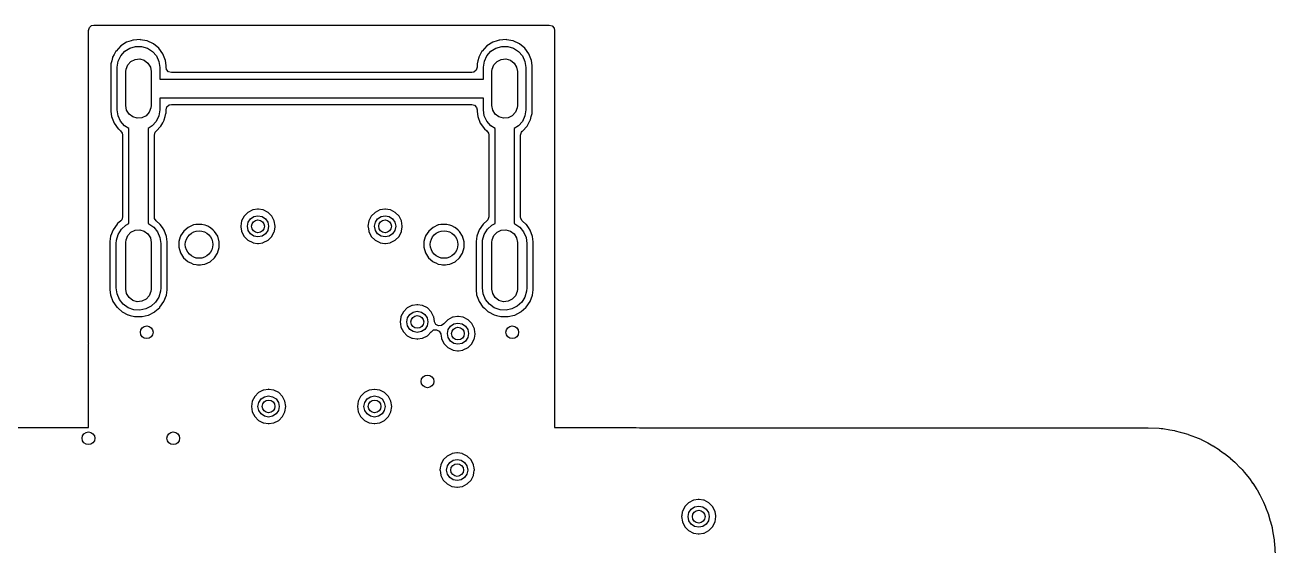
# Model space of a CAD drawing. Extents: x 4.53 to 6.3, y -4.68 to -2.19.
# Drawn here: x 5.138 to 6.299, y -2.669 to -2.185 of the extents above; entities that cross this region are included whole.
import ezdxf

# ---------------------------------------------------------------- set-up
doc = ezdxf.new("R2010")
doc.units = 0
doc.header["$MEASUREMENT"] = 0
doc.layers.add('BLACK', color=7, linetype='CONTINUOUS')

msp = doc.modelspace()

# ---------------------------------------------------------------- linework, layer by layer
at = {"layer": 'BLACK', "linetype": 'CONTINUOUS'}
for p, q in [((5.19689, -2.19004), (5.19768, -2.18736)), ((5.19689, -2.47993), (5.19689, -2.19004)), ((5.19768, -2.18736), (5.19979, -2.18553)), ((5.19979, -2.18553), (5.20185, -2.18508)), ((5.20185, -2.18508), (5.62492, -2.18508)), ((5.62492, -2.18508), (5.6276, -2.18587)), ((5.6276, -2.18587), (5.62943, -2.18798)), ((5.62943, -2.18798), (5.62988, -2.19004)), ((5.62988, -2.19004), (5.62988, -2.47978)), ((5.22685, -2.20452), (5.22242, -2.20924)), ((5.23232, -2.20105), (5.22685, -2.20452)), ((5.23055, -2.20942), (5.23527, -2.20644)), ((5.23652, -2.19969), (5.23232, -2.20105)), ((5.23527, -2.20644), (5.24064, -2.20491)), ((5.23817, -2.19915), (5.23652, -2.19969)), ((5.23847, -2.19905), (5.23817, -2.19915)), ((5.23817, -2.19915), (5.23817, -2.19915)), ((5.23878, -2.19903), (5.23847, -2.19905)), ((5.2417, -2.19885), (5.23878, -2.19903)), ((5.23878, -2.19903), (5.23878, -2.19903)), ((5.24064, -2.20491), (5.24622, -2.20494)), ((5.24493, -2.19865), (5.2417, -2.19885)), ((5.24523, -2.19871), (5.24493, -2.19865)), ((5.25098, -2.1998), (5.24523, -2.19871)), ((5.24523, -2.19871), (5.24523, -2.19871)), ((5.24622, -2.20494), (5.25156, -2.20654)), ((5.25128, -2.19986), (5.25098, -2.1998)), ((5.25098, -2.1998), (5.25098, -2.1998)), ((5.25714, -2.20261), (5.25128, -2.19986)), ((5.26212, -2.20674), (5.25714, -2.20261)), ((5.56701, -2.20452), (5.56258, -2.20924)), ((5.57247, -2.20105), (5.56701, -2.20452)), ((5.57071, -2.20942), (5.57543, -2.20644)), ((5.57668, -2.19969), (5.57247, -2.20105)), ((5.57543, -2.20644), (5.58079, -2.20491)), ((5.57833, -2.19915), (5.57668, -2.19969)), ((5.57863, -2.19905), (5.57833, -2.19915)), ((5.57833, -2.19915), (5.57833, -2.19915)), ((5.57894, -2.19903), (5.57863, -2.19905)), ((5.58186, -2.19885), (5.57894, -2.19903)), ((5.57894, -2.19903), (5.57894, -2.19903)), ((5.58079, -2.20491), (5.58637, -2.20494)), ((5.58509, -2.19865), (5.58186, -2.19885)), ((5.58539, -2.19871), (5.58509, -2.19865)), ((5.59113, -2.1998), (5.58539, -2.19871)), ((5.58539, -2.19871), (5.58539, -2.19871)), ((5.58637, -2.20494), (5.59172, -2.20654)), ((5.59114, -2.1998), (5.59113, -2.1998)), ((5.59144, -2.19986), (5.59114, -2.1998)), ((5.5973, -2.20261), (5.59144, -2.19986)), ((5.60228, -2.20674), (5.5973, -2.20261)), ((5.21923, -2.21521), (5.21843, -2.2183)), ((5.21931, -2.21491), (5.21923, -2.21521)), ((5.21923, -2.21521), (5.21923, -2.21521)), ((5.22065, -2.21246), (5.21931, -2.21491)), ((5.22227, -2.20951), (5.22065, -2.21246)), ((5.22242, -2.20924), (5.22227, -2.20951)), ((5.22227, -2.20951), (5.22227, -2.20951)), ((5.22448, -2.21865), (5.22685, -2.2136)), ((5.22685, -2.2136), (5.23055, -2.20942)), ((5.23627, -2.21886), (5.24015, -2.21697)), ((5.24015, -2.21697), (5.24446, -2.21659)), ((5.24446, -2.21659), (5.24861, -2.21779)), ((5.24861, -2.21779), (5.25206, -2.22041)), ((5.25156, -2.20654), (5.25625, -2.20958)), ((5.25625, -2.20958), (5.25989, -2.2138)), ((5.25989, -2.2138), (5.2622, -2.21888)), ((5.26593, -2.21197), (5.26212, -2.20674)), ((5.26831, -2.21799), (5.26593, -2.21197)), ((5.26892, -2.2228), (5.26831, -2.21799)), ((5.55939, -2.21521), (5.55859, -2.2183)), ((5.55946, -2.21491), (5.55939, -2.21521)), ((5.55939, -2.21521), (5.55939, -2.21521)), ((5.56081, -2.21246), (5.55946, -2.21491)), ((5.56243, -2.20951), (5.56081, -2.21246)), ((5.56258, -2.20924), (5.56243, -2.20951)), ((5.56243, -2.20951), (5.56243, -2.20951)), ((5.56464, -2.21865), (5.56701, -2.2136)), ((5.56701, -2.2136), (5.57071, -2.20942)), ((5.57642, -2.21886), (5.58031, -2.21697)), ((5.58031, -2.21697), (5.58462, -2.21659)), ((5.58462, -2.21659), (5.58877, -2.21779)), ((5.58877, -2.21779), (5.59221, -2.22041)), ((5.59172, -2.20654), (5.59641, -2.20958)), ((5.59641, -2.20958), (5.60005, -2.2138)), ((5.60005, -2.2138), (5.60236, -2.21888)), ((5.60609, -2.21197), (5.60228, -2.20674)), ((5.60847, -2.21799), (5.60609, -2.21197)), ((5.60907, -2.2228), (5.60847, -2.21799)), ((5.21843, -2.2183), (5.2177, -2.22117)), ((5.2177, -2.22117), (5.2177, -2.26539)), ((5.22362, -2.22417), (5.22448, -2.21865)), ((5.22362, -2.22441), (5.22362, -2.22417)), ((5.22362, -2.26378), (5.22362, -2.22441)), ((5.2315, -2.22835), (5.23172, -2.22605)), ((5.2315, -2.25984), (5.2315, -2.22835)), ((5.23172, -2.22605), (5.23332, -2.22204)), ((5.23332, -2.22204), (5.23627, -2.21886)), ((5.25206, -2.22041), (5.25433, -2.22409)), ((5.25433, -2.22409), (5.25512, -2.22835)), ((5.25512, -2.22835), (5.25512, -2.25984)), ((5.2622, -2.21888), (5.26299, -2.22441)), ((5.26299, -2.22441), (5.26299, -2.23524)), ((5.26892, -2.22435), (5.26892, -2.2228)), ((5.26937, -2.22641), (5.26892, -2.22435)), ((5.2712, -2.22852), (5.26937, -2.22641)), ((5.27388, -2.22931), (5.2712, -2.22852)), ((5.55289, -2.22931), (5.27388, -2.22931)), ((5.55495, -2.22886), (5.55289, -2.22931)), ((5.55707, -2.22703), (5.55495, -2.22886)), ((5.55785, -2.22435), (5.55707, -2.22703)), ((5.55859, -2.2183), (5.55785, -2.22117)), ((5.55785, -2.22117), (5.55785, -2.22435)), ((5.56378, -2.22417), (5.56464, -2.21865)), ((5.56378, -2.22441), (5.56378, -2.22417)), ((5.56378, -2.23524), (5.56378, -2.22441)), ((5.57165, -2.22835), (5.57188, -2.22605)), ((5.57165, -2.25984), (5.57165, -2.22835)), ((5.57188, -2.22605), (5.57348, -2.22204)), ((5.57348, -2.22204), (5.57642, -2.21886)), ((5.59221, -2.22041), (5.59448, -2.22409)), ((5.59448, -2.22409), (5.59528, -2.22835)), ((5.59528, -2.22835), (5.59528, -2.25984)), ((5.60236, -2.21888), (5.60315, -2.22441)), ((5.60315, -2.22441), (5.60315, -2.26378)), ((5.60907, -2.26701), (5.60907, -2.2228)), ((5.26299, -2.23524), (5.56378, -2.23524)), ((5.22441, -2.2693), (5.22362, -2.26378)), ((5.23229, -2.26409), (5.2315, -2.25984)), ((5.23456, -2.26778), (5.23229, -2.26409)), ((5.25489, -2.26214), (5.25329, -2.26615)), ((5.25512, -2.25984), (5.25489, -2.26214)), ((5.26299, -2.26402), (5.26213, -2.26953)), ((5.56378, -2.25295), (5.26299, -2.25295)), ((5.26299, -2.25295), (5.26299, -2.26378)), ((5.26299, -2.26378), (5.26299, -2.26402)), ((5.26892, -2.26384), (5.2697, -2.26116)), ((5.26892, -2.26701), (5.26892, -2.26384)), ((5.2697, -2.26116), (5.27182, -2.25933)), ((5.27182, -2.25933), (5.27388, -2.25888)), ((5.27388, -2.25888), (5.55289, -2.25888)), ((5.55289, -2.25888), (5.55558, -2.25967)), ((5.55558, -2.25967), (5.55741, -2.26178)), ((5.55741, -2.26178), (5.55785, -2.26384)), ((5.55785, -2.26384), (5.55785, -2.26539)), ((5.56378, -2.26378), (5.56378, -2.25295)), ((5.56457, -2.2693), (5.56378, -2.26378)), ((5.57245, -2.26409), (5.57165, -2.25984)), ((5.57471, -2.26778), (5.57245, -2.26409)), ((5.59505, -2.26214), (5.59345, -2.26615)), ((5.59528, -2.25984), (5.59505, -2.26214)), ((5.60315, -2.26402), (5.60229, -2.26953)), ((5.60315, -2.26378), (5.60315, -2.26402)), ((5.2177, -2.26539), (5.2183, -2.2702)), ((5.2183, -2.2702), (5.22069, -2.27622)), ((5.22672, -2.27439), (5.22441, -2.2693)), ((5.23037, -2.27861), (5.22672, -2.27439)), ((5.238, -2.27039), (5.23456, -2.26778)), ((5.24215, -2.2716), (5.238, -2.27039)), ((5.24646, -2.27122), (5.24215, -2.2716)), ((5.25035, -2.26932), (5.24646, -2.27122)), ((5.25329, -2.26615), (5.25035, -2.26932)), ((5.25976, -2.27459), (5.25607, -2.27877)), ((5.26213, -2.26953), (5.25976, -2.27459)), ((5.26419, -2.27895), (5.26586, -2.27593)), ((5.26586, -2.27593), (5.26716, -2.27356)), ((5.26716, -2.27356), (5.26731, -2.27328)), ((5.26731, -2.27328), (5.2681, -2.2702)), ((5.2681, -2.2702), (5.26884, -2.26732)), ((5.26884, -2.26732), (5.26892, -2.26701)), ((5.26884, -2.26732), (5.26884, -2.26732)), ((5.55785, -2.26539), (5.55846, -2.2702)), ((5.55846, -2.2702), (5.56084, -2.27622)), ((5.56688, -2.27439), (5.56457, -2.2693)), ((5.57052, -2.27861), (5.56688, -2.27439)), ((5.57816, -2.27039), (5.57471, -2.26778)), ((5.58231, -2.2716), (5.57816, -2.27039)), ((5.58662, -2.27122), (5.58231, -2.2716)), ((5.59051, -2.26932), (5.58662, -2.27122)), ((5.59345, -2.26615), (5.59051, -2.26932)), ((5.59992, -2.27459), (5.59622, -2.27877)), ((5.60229, -2.26953), (5.59992, -2.27459)), ((5.60435, -2.27895), (5.60601, -2.27593)), ((5.60601, -2.27593), (5.60732, -2.27356)), ((5.60732, -2.27356), (5.60747, -2.27328)), ((5.60747, -2.27328), (5.60826, -2.2702)), ((5.60826, -2.2702), (5.609, -2.26732)), ((5.609, -2.26732), (5.60907, -2.26701)), ((5.609, -2.26732), (5.609, -2.26732)), ((5.22069, -2.27622), (5.22449, -2.28145)), ((5.22449, -2.28145), (5.22473, -2.28165)), ((5.22473, -2.28165), (5.22473, -2.28165)), ((5.22473, -2.28165), (5.22673, -2.2833)), ((5.22673, -2.2833), (5.22829, -2.28562)), ((5.22829, -2.28562), (5.22852, -2.28712)), ((5.22852, -2.28712), (5.22852, -2.36334)), ((5.23445, -2.28126), (5.23037, -2.27861)), ((5.23445, -2.36952), (5.23445, -2.28126)), ((5.25607, -2.27877), (5.25217, -2.28123)), ((5.25217, -2.28123), (5.25217, -2.36942)), ((5.25809, -2.28734), (5.25888, -2.28465)), ((5.25809, -2.36332), (5.25809, -2.28734)), ((5.25888, -2.28465), (5.25974, -2.28369)), ((5.25974, -2.28369), (5.25976, -2.28367)), ((5.25976, -2.28367), (5.26419, -2.27895)), ((5.56084, -2.27622), (5.56465, -2.28145)), ((5.56465, -2.28145), (5.56489, -2.28165)), ((5.56489, -2.28165), (5.56489, -2.28165)), ((5.56489, -2.28165), (5.56688, -2.2833)), ((5.56688, -2.2833), (5.56845, -2.28562)), ((5.56845, -2.28562), (5.56868, -2.28712)), ((5.56868, -2.28712), (5.56868, -2.36334)), ((5.57461, -2.28126), (5.57052, -2.27861)), ((5.57461, -2.36952), (5.57461, -2.28126)), ((5.59622, -2.27877), (5.59232, -2.28123)), ((5.59232, -2.28123), (5.59232, -2.36942)), ((5.59825, -2.28734), (5.59904, -2.28465)), ((5.59825, -2.36332), (5.59825, -2.28734)), ((5.59904, -2.28465), (5.59989, -2.28369)), ((5.59989, -2.28369), (5.59992, -2.28367)), ((5.59992, -2.28367), (5.60435, -2.27895)), ((5.3494, -2.35686), (5.34495, -2.35913)), ((5.34978, -2.3568), (5.3494, -2.35686)), ((5.35395, -2.35614), (5.34978, -2.3568)), ((5.34978, -2.3568), (5.34978, -2.3568)), ((5.35433, -2.35608), (5.35395, -2.35614)), ((5.35472, -2.35614), (5.35433, -2.35608)), ((5.35888, -2.3568), (5.35472, -2.35614)), ((5.35926, -2.35686), (5.35888, -2.3568)), ((5.35888, -2.3568), (5.35888, -2.3568)), ((5.36371, -2.35913), (5.35926, -2.35686)), ((5.46751, -2.35686), (5.46306, -2.35913)), ((5.46789, -2.3568), (5.46751, -2.35686)), ((5.47206, -2.35614), (5.46789, -2.3568)), ((5.46789, -2.3568), (5.46789, -2.3568)), ((5.47244, -2.35608), (5.47206, -2.35614)), ((5.47283, -2.35614), (5.47244, -2.35608)), ((5.47699, -2.3568), (5.47283, -2.35614)), ((5.47737, -2.35686), (5.47699, -2.3568)), ((5.47699, -2.3568), (5.47699, -2.3568)), ((5.48182, -2.35913), (5.47737, -2.35686)), ((5.22682, -2.36708), (5.22362, -2.36987)), ((5.22774, -2.36602), (5.22682, -2.36708)), ((5.22852, -2.36334), (5.22774, -2.36602)), ((5.25827, -2.36465), (5.25809, -2.36332)), ((5.25975, -2.36702), (5.25827, -2.36465)), ((5.2634, -2.37028), (5.25975, -2.36702)), ((5.33915, -2.36711), (5.33837, -2.37205)), ((5.34142, -2.36266), (5.33915, -2.36711)), ((5.34495, -2.35913), (5.34142, -2.36266)), ((5.34449, -2.37205), (5.34524, -2.36828)), ((5.34524, -2.36828), (5.34737, -2.36509)), ((5.34737, -2.36509), (5.35056, -2.36295)), ((5.35056, -2.36295), (5.35433, -2.3622)), ((5.35433, -2.3622), (5.3581, -2.36295)), ((5.3581, -2.36295), (5.36129, -2.36509)), ((5.36129, -2.36509), (5.36342, -2.36828)), ((5.36342, -2.36828), (5.36417, -2.37205)), ((5.36725, -2.36266), (5.36371, -2.35913)), ((5.36951, -2.36711), (5.36725, -2.36266)), ((5.37029, -2.37205), (5.36951, -2.36711)), ((5.45726, -2.36711), (5.45648, -2.37205)), ((5.45953, -2.36266), (5.45726, -2.36711)), ((5.46306, -2.35913), (5.45953, -2.36266)), ((5.4626, -2.37205), (5.46335, -2.36828)), ((5.46335, -2.36828), (5.46548, -2.36509)), ((5.46548, -2.36509), (5.46867, -2.36295)), ((5.46867, -2.36295), (5.47244, -2.3622)), ((5.47244, -2.3622), (5.47621, -2.36295)), ((5.47621, -2.36295), (5.4794, -2.36509)), ((5.4794, -2.36509), (5.48153, -2.36828)), ((5.48153, -2.36828), (5.48228, -2.37205)), ((5.48536, -2.36266), (5.48182, -2.35913)), ((5.48762, -2.36711), (5.48536, -2.36266)), ((5.48841, -2.37205), (5.48762, -2.36711)), ((5.56698, -2.36708), (5.56378, -2.36987)), ((5.56789, -2.36602), (5.56698, -2.36708)), ((5.56868, -2.36334), (5.56789, -2.36602)), ((5.59843, -2.36465), (5.59825, -2.36332)), ((5.59991, -2.36702), (5.59843, -2.36465)), ((5.60356, -2.37028), (5.59991, -2.36702)), ((5.2197, -2.37533), (5.21736, -2.38133)), ((5.2234, -2.37007), (5.2197, -2.37533)), ((5.22286, -2.38497), (5.22442, -2.37959)), ((5.22362, -2.36987), (5.2234, -2.37007)), ((5.22362, -2.36987), (5.22362, -2.36987)), ((5.22442, -2.37959), (5.22738, -2.37482)), ((5.22738, -2.37482), (5.23151, -2.37102)), ((5.23151, -2.37102), (5.23445, -2.36952)), ((5.23332, -2.3807), (5.23627, -2.37753)), ((5.23627, -2.37753), (5.24015, -2.37563)), ((5.24015, -2.37563), (5.24446, -2.37525)), ((5.24446, -2.37525), (5.24861, -2.37646)), ((5.24861, -2.37646), (5.25206, -2.37907)), ((5.25206, -2.37907), (5.25433, -2.38276)), ((5.25217, -2.36942), (5.25288, -2.36967)), ((5.25288, -2.36967), (5.25746, -2.37292)), ((5.25746, -2.37292), (5.26099, -2.37728)), ((5.26099, -2.37728), (5.26321, -2.38243)), ((5.26357, -2.37052), (5.2634, -2.37028)), ((5.26546, -2.37327), (5.26357, -2.37052)), ((5.26357, -2.37052), (5.26357, -2.37052)), ((5.26705, -2.37558), (5.26546, -2.37327)), ((5.26932, -2.3816), (5.26705, -2.37558)), ((5.28535, -2.37654), (5.28244, -2.38104)), ((5.28942, -2.37304), (5.28535, -2.37654)), ((5.2943, -2.37082), (5.28942, -2.37304)), ((5.29465, -2.37077), (5.2943, -2.37082)), ((5.29671, -2.37048), (5.29465, -2.37077)), ((5.29465, -2.37077), (5.29465, -2.37077)), ((5.29826, -2.37026), (5.29671, -2.37048)), ((5.30106, -2.37026), (5.29826, -2.37026)), ((5.30229, -2.37045), (5.30106, -2.37026)), ((5.30479, -2.37084), (5.30229, -2.37045)), ((5.30514, -2.37089), (5.30479, -2.37084)), ((5.30479, -2.37084), (5.30479, -2.37084)), ((5.30678, -2.37166), (5.30514, -2.37089)), ((5.3076, -2.37205), (5.30678, -2.37166)), ((5.30967, -2.37302), (5.3076, -2.37205)), ((5.30999, -2.37317), (5.30967, -2.37302)), ((5.30967, -2.37302), (5.30967, -2.37302)), ((5.31025, -2.3734), (5.30999, -2.37317)), ((5.31272, -2.37558), (5.31025, -2.3734)), ((5.31401, -2.37672), (5.31272, -2.37558)), ((5.31687, -2.38125), (5.31401, -2.37672)), ((5.33837, -2.37205), (5.33843, -2.37243)), ((5.33843, -2.37243), (5.33907, -2.37648)), ((5.33907, -2.37648), (5.33915, -2.37698)), ((5.33915, -2.37698), (5.34142, -2.38143)), ((5.34524, -2.37581), (5.34449, -2.37205)), ((5.34737, -2.37901), (5.34524, -2.37581)), ((5.35056, -2.38114), (5.34737, -2.37901)), ((5.36129, -2.37901), (5.3581, -2.38114)), ((5.36342, -2.37581), (5.36129, -2.37901)), ((5.36417, -2.37205), (5.36342, -2.37581)), ((5.36725, -2.38143), (5.36951, -2.37698)), ((5.36951, -2.37698), (5.36959, -2.37648)), ((5.36959, -2.37648), (5.37023, -2.37243)), ((5.37023, -2.37243), (5.37029, -2.37205)), ((5.45648, -2.37205), (5.45654, -2.37243)), ((5.45654, -2.37243), (5.45718, -2.37648)), ((5.45718, -2.37648), (5.45726, -2.37698)), ((5.45726, -2.37698), (5.45953, -2.38143)), ((5.46335, -2.37581), (5.4626, -2.37205)), ((5.46548, -2.37901), (5.46335, -2.37581)), ((5.46867, -2.38114), (5.46548, -2.37901)), ((5.4794, -2.37901), (5.47621, -2.38114)), ((5.48153, -2.37581), (5.4794, -2.37901)), ((5.48228, -2.37205), (5.48153, -2.37581)), ((5.48536, -2.38143), (5.48762, -2.37698)), ((5.48762, -2.37698), (5.4877, -2.37648)), ((5.4877, -2.37648), (5.48834, -2.37243)), ((5.48834, -2.37243), (5.48841, -2.37205)), ((5.51291, -2.37654), (5.51, -2.38104)), ((5.51698, -2.37304), (5.51291, -2.37654)), ((5.52186, -2.37082), (5.51698, -2.37304)), ((5.52221, -2.37077), (5.52186, -2.37082)), ((5.52427, -2.37048), (5.52221, -2.37077)), ((5.52221, -2.37077), (5.52221, -2.37077)), ((5.52582, -2.37026), (5.52427, -2.37048)), ((5.52862, -2.37026), (5.52582, -2.37026)), ((5.52985, -2.37045), (5.52862, -2.37026)), ((5.53235, -2.37084), (5.52985, -2.37045)), ((5.53269, -2.37089), (5.53235, -2.37084)), ((5.53235, -2.37084), (5.53235, -2.37084)), ((5.53434, -2.37166), (5.53269, -2.37089)), ((5.53723, -2.37302), (5.53434, -2.37166)), ((5.53755, -2.37317), (5.53723, -2.37302)), ((5.53723, -2.37302), (5.53723, -2.37302)), ((5.53781, -2.3734), (5.53755, -2.37317)), ((5.54028, -2.37558), (5.53781, -2.3734)), ((5.54157, -2.37672), (5.54028, -2.37558)), ((5.54443, -2.38125), (5.54157, -2.37672)), ((5.55985, -2.37533), (5.55752, -2.38133)), ((5.56356, -2.37007), (5.55985, -2.37533)), ((5.56302, -2.38497), (5.56458, -2.37959)), ((5.56378, -2.36987), (5.56356, -2.37007)), ((5.56378, -2.36987), (5.56378, -2.36987)), ((5.56458, -2.37959), (5.56754, -2.37482)), ((5.56754, -2.37482), (5.57167, -2.37102)), ((5.57167, -2.37102), (5.57461, -2.36952)), ((5.57348, -2.3807), (5.57642, -2.37753)), ((5.57642, -2.37753), (5.58031, -2.37563)), ((5.58031, -2.37563), (5.58462, -2.37525)), ((5.58462, -2.37525), (5.58877, -2.37646)), ((5.58877, -2.37646), (5.59221, -2.37907)), ((5.59221, -2.37907), (5.59448, -2.38276)), ((5.59232, -2.36942), (5.59304, -2.36967)), ((5.59304, -2.36967), (5.59761, -2.37292)), ((5.59761, -2.37292), (5.60114, -2.37728)), ((5.60114, -2.37728), (5.60337, -2.38243)), ((5.60373, -2.37052), (5.60356, -2.37028)), ((5.60562, -2.37327), (5.60373, -2.37052)), ((5.60373, -2.37052), (5.60373, -2.37052)), ((5.60721, -2.37558), (5.60562, -2.37327)), ((5.60948, -2.3816), (5.60721, -2.37558)), ((5.21736, -2.38133), (5.21671, -2.38624)), ((5.21671, -2.38624), (5.21671, -2.43094)), ((5.22264, -2.38799), (5.22286, -2.38497)), ((5.22264, -2.42933), (5.22264, -2.38799)), ((5.2315, -2.38701), (5.23172, -2.38471)), ((5.2315, -2.43031), (5.2315, -2.38701)), ((5.23172, -2.38471), (5.23332, -2.3807)), ((5.25433, -2.38276), (5.25512, -2.38701)), ((5.25512, -2.38701), (5.25512, -2.43031)), ((5.26321, -2.38243), (5.26398, -2.38799)), ((5.26398, -2.38799), (5.26398, -2.42933)), ((5.2699, -2.38638), (5.26932, -2.3816)), ((5.2699, -2.43108), (5.2699, -2.38638)), ((5.2809, -2.38618), (5.28087, -2.39154)), ((5.28087, -2.39154), (5.28234, -2.3967)), ((5.28218, -2.3819), (5.2809, -2.38618)), ((5.28234, -2.38138), (5.28218, -2.3819)), ((5.28244, -2.38104), (5.28234, -2.38138)), ((5.28234, -2.38138), (5.28234, -2.38138)), ((5.31678, -2.39691), (5.31831, -2.39177)), ((5.31834, -2.38641), (5.31687, -2.38125)), ((5.31831, -2.39154), (5.31834, -2.38641)), ((5.31831, -2.39177), (5.31831, -2.39154)), ((5.34142, -2.38143), (5.34495, -2.38496)), ((5.34495, -2.38496), (5.3494, -2.38723)), ((5.3494, -2.38723), (5.34978, -2.38729)), ((5.34978, -2.38729), (5.34978, -2.38729)), ((5.34978, -2.38729), (5.35395, -2.38795)), ((5.35433, -2.38189), (5.35056, -2.38114)), ((5.35395, -2.38795), (5.35433, -2.38801)), ((5.3581, -2.38114), (5.35433, -2.38189)), ((5.35433, -2.38801), (5.35472, -2.38795)), ((5.35472, -2.38795), (5.35888, -2.38729)), ((5.35888, -2.38729), (5.35926, -2.38723)), ((5.35888, -2.38729), (5.35888, -2.38729)), ((5.35926, -2.38723), (5.36371, -2.38496)), ((5.36371, -2.38496), (5.36725, -2.38143)), ((5.45953, -2.38143), (5.46306, -2.38496)), ((5.46306, -2.38496), (5.46751, -2.38723)), ((5.46751, -2.38723), (5.46789, -2.38729)), ((5.46789, -2.38729), (5.46789, -2.38729)), ((5.46789, -2.38729), (5.47206, -2.38795)), ((5.47244, -2.38189), (5.46867, -2.38114)), ((5.47206, -2.38795), (5.47244, -2.38801)), ((5.47621, -2.38114), (5.47244, -2.38189)), ((5.47244, -2.38801), (5.47283, -2.38795)), ((5.47283, -2.38795), (5.47699, -2.38729)), ((5.47699, -2.38729), (5.47737, -2.38723)), ((5.47699, -2.38729), (5.47699, -2.38729)), ((5.47737, -2.38723), (5.48182, -2.38496)), ((5.48182, -2.38496), (5.48536, -2.38143)), ((5.50846, -2.38618), (5.50843, -2.39154)), ((5.50843, -2.39154), (5.5099, -2.3967)), ((5.50974, -2.3819), (5.50846, -2.38618)), ((5.5099, -2.38138), (5.50974, -2.3819)), ((5.51, -2.38104), (5.5099, -2.38138)), ((5.5099, -2.38138), (5.5099, -2.38138)), ((5.54433, -2.39691), (5.54587, -2.39177)), ((5.5459, -2.38641), (5.54443, -2.38125)), ((5.54587, -2.39177), (5.5459, -2.38641)), ((5.55752, -2.38133), (5.55687, -2.38624)), ((5.55687, -2.38624), (5.55687, -2.43094)), ((5.5628, -2.38799), (5.56302, -2.38497)), ((5.5628, -2.42933), (5.5628, -2.38799)), ((5.57165, -2.38701), (5.57188, -2.38471)), ((5.57165, -2.43031), (5.57165, -2.38701)), ((5.57188, -2.38471), (5.57348, -2.3807)), ((5.59448, -2.38276), (5.59528, -2.38701)), ((5.59528, -2.38701), (5.59528, -2.43031)), ((5.60337, -2.38243), (5.60413, -2.38799)), ((5.60413, -2.38799), (5.60413, -2.42933)), ((5.61006, -2.38638), (5.60948, -2.3816)), ((5.61006, -2.43108), (5.61006, -2.38638)), ((5.28234, -2.3967), (5.2852, -2.40123)), ((5.2852, -2.40123), (5.28922, -2.40478)), ((5.3098, -2.40491), (5.31386, -2.40141)), ((5.31386, -2.40141), (5.31678, -2.39691)), ((5.5099, -2.3967), (5.51276, -2.40123)), ((5.51276, -2.40123), (5.51678, -2.40478)), ((5.53736, -2.40491), (5.54142, -2.40141)), ((5.54142, -2.40141), (5.54433, -2.39691)), ((5.28922, -2.40478), (5.28954, -2.40493)), ((5.28954, -2.40493), (5.28954, -2.40493)), ((5.28954, -2.40493), (5.29187, -2.40603)), ((5.29187, -2.40603), (5.29408, -2.40706)), ((5.29408, -2.40706), (5.29443, -2.40712)), ((5.29443, -2.40712), (5.29443, -2.40712)), ((5.29443, -2.40712), (5.29693, -2.40751)), ((5.29693, -2.40751), (5.29815, -2.4077)), ((5.29815, -2.4077), (5.30095, -2.4077)), ((5.30095, -2.4077), (5.3025, -2.40747)), ((5.3025, -2.40747), (5.30456, -2.40718)), ((5.30456, -2.40718), (5.30491, -2.40713)), ((5.30456, -2.40718), (5.30456, -2.40718)), ((5.30491, -2.40713), (5.3098, -2.40491)), ((5.51678, -2.40478), (5.5171, -2.40493)), ((5.5171, -2.40493), (5.5171, -2.40493)), ((5.5171, -2.40493), (5.51943, -2.40603)), ((5.51943, -2.40603), (5.52164, -2.40706)), ((5.52164, -2.40706), (5.52198, -2.40712)), ((5.52198, -2.40712), (5.52198, -2.40712)), ((5.52198, -2.40712), (5.52448, -2.40751)), ((5.52448, -2.40751), (5.52571, -2.4077)), ((5.52571, -2.4077), (5.52851, -2.4077)), ((5.52851, -2.4077), (5.53006, -2.40747)), ((5.53006, -2.40747), (5.53212, -2.40718)), ((5.53212, -2.40718), (5.53247, -2.40713)), ((5.53212, -2.40718), (5.53212, -2.40718)), ((5.53247, -2.40713), (5.53736, -2.40491)), ((5.21671, -2.43094), (5.21729, -2.43572)), ((5.21729, -2.43572), (5.21957, -2.44174)), ((5.2234, -2.43489), (5.22264, -2.42933)), ((5.22563, -2.44004), (5.2234, -2.43489)), ((5.23229, -2.43457), (5.2315, -2.43031)), ((5.23456, -2.43825), (5.23229, -2.43457)), ((5.238, -2.44087), (5.23456, -2.43825)), ((5.25329, -2.43663), (5.25035, -2.4398)), ((5.25489, -2.43261), (5.25329, -2.43663)), ((5.25512, -2.43031), (5.25489, -2.43261)), ((5.26219, -2.43774), (5.25923, -2.44251)), ((5.26375, -2.43235), (5.26219, -2.43774)), ((5.26398, -2.42933), (5.26375, -2.43235)), ((5.26692, -2.44199), (5.26926, -2.43599)), ((5.26926, -2.43599), (5.2699, -2.43108)), ((5.55687, -2.43094), (5.55745, -2.43572)), ((5.55745, -2.43572), (5.55972, -2.44174)), ((5.56356, -2.43489), (5.5628, -2.42933)), ((5.56578, -2.44004), (5.56356, -2.43489)), ((5.57245, -2.43457), (5.57165, -2.43031)), ((5.57471, -2.43825), (5.57245, -2.43457)), ((5.57816, -2.44087), (5.57471, -2.43825)), ((5.59345, -2.43663), (5.59051, -2.4398)), ((5.59505, -2.43261), (5.59345, -2.43663)), ((5.59528, -2.43031), (5.59505, -2.43261)), ((5.60235, -2.43774), (5.59939, -2.44251)), ((5.60391, -2.43235), (5.60235, -2.43774)), ((5.60413, -2.42933), (5.60391, -2.43235)), ((5.60707, -2.44199), (5.60941, -2.43599)), ((5.60941, -2.43599), (5.61006, -2.43108)), ((5.21957, -2.44174), (5.22321, -2.44705)), ((5.22321, -2.44705), (5.22344, -2.44725)), ((5.22344, -2.44725), (5.22344, -2.44725)), ((5.22344, -2.44725), (5.22447, -2.44817)), ((5.22447, -2.44817), (5.22802, -2.45133)), ((5.22916, -2.4444), (5.22563, -2.44004)), ((5.23373, -2.44765), (5.22916, -2.4444)), ((5.23901, -2.44955), (5.23373, -2.44765)), ((5.24215, -2.44207), (5.238, -2.44087)), ((5.2446, -2.44996), (5.23901, -2.44955)), ((5.24646, -2.4417), (5.24215, -2.44207)), ((5.2501, -2.44885), (5.2446, -2.44996)), ((5.25035, -2.4398), (5.24646, -2.4417)), ((5.2551, -2.4463), (5.2501, -2.44885)), ((5.25923, -2.44251), (5.2551, -2.4463)), ((5.25859, -2.45129), (5.26299, -2.44745)), ((5.26299, -2.44745), (5.26322, -2.44726)), ((5.26299, -2.44745), (5.26299, -2.44745)), ((5.26322, -2.44726), (5.26692, -2.44199)), ((5.49295, -2.44789), (5.48942, -2.45143)), ((5.4974, -2.44563), (5.49295, -2.44789)), ((5.49779, -2.44556), (5.4974, -2.44563)), ((5.50195, -2.44491), (5.49779, -2.44556)), ((5.49779, -2.44556), (5.49779, -2.44556)), ((5.50234, -2.44484), (5.50195, -2.44491)), ((5.50272, -2.44491), (5.50234, -2.44484)), ((5.50688, -2.44556), (5.50272, -2.44491)), ((5.50727, -2.44563), (5.50688, -2.44556)), ((5.50688, -2.44556), (5.50688, -2.44556)), ((5.51172, -2.44789), (5.50727, -2.44563)), ((5.51525, -2.45143), (5.51172, -2.44789)), ((5.55972, -2.44174), (5.56337, -2.44705)), ((5.56337, -2.44705), (5.56359, -2.44725)), ((5.56359, -2.44725), (5.56359, -2.44725)), ((5.56359, -2.44725), (5.56463, -2.44817)), ((5.56463, -2.44817), (5.56818, -2.45133)), ((5.56932, -2.4444), (5.56578, -2.44004)), ((5.57389, -2.44765), (5.56932, -2.4444)), ((5.57917, -2.44955), (5.57389, -2.44765)), ((5.58231, -2.44207), (5.57816, -2.44087)), ((5.58476, -2.44996), (5.57917, -2.44955)), ((5.58662, -2.4417), (5.58231, -2.44207)), ((5.59026, -2.44885), (5.58476, -2.44996)), ((5.59051, -2.4398), (5.58662, -2.4417)), ((5.59526, -2.4463), (5.59026, -2.44885)), ((5.59939, -2.44251), (5.59526, -2.4463)), ((5.59875, -2.45129), (5.60315, -2.44745)), ((5.60315, -2.44745), (5.60337, -2.44726)), ((5.60315, -2.44745), (5.60315, -2.44745)), ((5.60337, -2.44726), (5.60707, -2.44199)), ((5.22802, -2.45133), (5.22828, -2.45147)), ((5.22828, -2.45147), (5.22828, -2.45147)), ((5.22828, -2.45147), (5.23344, -2.4542)), ((5.23344, -2.4542), (5.23344, -2.4542)), ((5.23344, -2.4542), (5.23371, -2.45434)), ((5.23371, -2.45434), (5.23572, -2.45485)), ((5.23572, -2.45485), (5.23966, -2.45584)), ((5.23966, -2.45584), (5.23966, -2.45584)), ((5.23966, -2.45584), (5.23995, -2.45591)), ((5.23995, -2.45591), (5.24025, -2.45591)), ((5.24025, -2.45591), (5.24025, -2.45591)), ((5.24025, -2.45591), (5.24293, -2.45592)), ((5.24293, -2.45592), (5.24639, -2.45594)), ((5.24639, -2.45594), (5.24668, -2.45587)), ((5.24668, -2.45587), (5.25235, -2.45451)), ((5.24668, -2.45587), (5.24668, -2.45587)), ((5.25235, -2.45451), (5.25265, -2.45444)), ((5.25235, -2.45451), (5.25235, -2.45451)), ((5.25265, -2.45444), (5.25837, -2.45149)), ((5.25837, -2.45149), (5.25859, -2.45129)), ((5.48705, -2.45652), (5.48637, -2.46081)), ((5.48637, -2.46081), (5.48643, -2.46119)), ((5.48643, -2.46119), (5.48667, -2.46267)), ((5.48709, -2.45626), (5.48705, -2.45652)), ((5.48715, -2.45588), (5.48709, -2.45626)), ((5.48709, -2.45626), (5.48709, -2.45626)), ((5.48942, -2.45143), (5.48715, -2.45588)), ((5.49249, -2.46081), (5.49324, -2.45704)), ((5.49324, -2.46458), (5.49249, -2.46081)), ((5.49324, -2.45704), (5.49538, -2.45385)), ((5.49538, -2.45385), (5.49857, -2.45172)), ((5.49857, -2.45172), (5.50234, -2.45097)), ((5.50234, -2.45097), (5.5061, -2.45172)), ((5.5061, -2.45172), (5.5093, -2.45385)), ((5.5093, -2.45385), (5.51143, -2.45704)), ((5.51143, -2.45704), (5.51218, -2.46081)), ((5.51218, -2.46081), (5.51143, -2.46458)), ((5.51752, -2.45588), (5.51525, -2.45143)), ((5.51758, -2.45626), (5.51752, -2.45588)), ((5.51823, -2.46035), (5.51758, -2.45626)), ((5.51758, -2.45626), (5.51758, -2.45626)), ((5.5183, -2.4607), (5.51823, -2.46035)), ((5.51967, -2.46314), (5.5183, -2.4607)), ((5.53073, -2.45879), (5.52719, -2.46232)), ((5.53518, -2.45652), (5.53073, -2.45879)), ((5.53556, -2.45646), (5.53518, -2.45652)), ((5.53972, -2.4558), (5.53556, -2.45646)), ((5.53556, -2.45646), (5.53556, -2.45646)), ((5.53634, -2.46261), (5.54011, -2.46186)), ((5.54011, -2.45574), (5.53972, -2.4558)), ((5.54049, -2.4558), (5.54011, -2.45574)), ((5.54011, -2.46186), (5.54388, -2.46261)), ((5.54466, -2.45646), (5.54049, -2.4558)), ((5.54504, -2.45652), (5.54466, -2.45646)), ((5.54466, -2.45646), (5.54466, -2.45646)), ((5.54949, -2.45879), (5.54504, -2.45652)), ((5.55302, -2.46232), (5.54949, -2.45879)), ((5.56818, -2.45133), (5.56844, -2.45147)), ((5.56844, -2.45147), (5.56844, -2.45147)), ((5.56844, -2.45147), (5.5736, -2.4542)), ((5.5736, -2.4542), (5.5736, -2.4542)), ((5.5736, -2.4542), (5.57386, -2.45434)), ((5.57386, -2.45434), (5.57587, -2.45485)), ((5.57587, -2.45485), (5.57982, -2.45584)), ((5.57982, -2.45584), (5.57982, -2.45584)), ((5.57982, -2.45584), (5.58011, -2.45591)), ((5.58011, -2.45591), (5.58041, -2.45591)), ((5.58041, -2.45591), (5.58041, -2.45591)), ((5.58041, -2.45591), (5.58308, -2.45592)), ((5.58308, -2.45592), (5.58654, -2.45594)), ((5.58654, -2.45594), (5.58683, -2.45587)), ((5.58683, -2.45587), (5.59251, -2.45451)), ((5.58683, -2.45587), (5.58683, -2.45587)), ((5.59251, -2.45451), (5.5928, -2.45444)), ((5.59251, -2.45451), (5.59251, -2.45451)), ((5.5928, -2.45444), (5.59852, -2.45149)), ((5.59852, -2.45149), (5.59875, -2.45129)), ((5.48667, -2.46267), (5.48715, -2.46574)), ((5.48715, -2.46574), (5.48942, -2.47019)), ((5.48942, -2.47019), (5.49295, -2.47372)), ((5.49538, -2.46777), (5.49324, -2.46458)), ((5.49857, -2.4699), (5.49538, -2.46777)), ((5.50234, -2.47065), (5.49857, -2.4699)), ((5.5061, -2.4699), (5.50234, -2.47065)), ((5.5093, -2.46777), (5.5061, -2.4699)), ((5.51143, -2.46458), (5.5093, -2.46777)), ((5.51172, -2.47372), (5.51525, -2.47019)), ((5.51525, -2.47019), (5.51537, -2.46997)), ((5.51537, -2.46997), (5.51752, -2.46831)), ((5.51752, -2.46831), (5.5203, -2.46807)), ((5.52214, -2.46444), (5.51967, -2.46314)), ((5.5203, -2.46807), (5.52277, -2.46938)), ((5.52493, -2.4642), (5.52214, -2.46444)), ((5.52277, -2.46938), (5.52415, -2.47181)), ((5.52415, -2.47181), (5.52422, -2.47216)), ((5.52422, -2.47216), (5.52483, -2.47605)), ((5.52708, -2.46254), (5.52493, -2.4642)), ((5.52719, -2.46232), (5.52708, -2.46254)), ((5.53027, -2.4717), (5.53102, -2.46794)), ((5.53102, -2.47547), (5.53027, -2.4717)), ((5.53102, -2.46794), (5.53315, -2.46474)), ((5.53315, -2.46474), (5.53634, -2.46261)), ((5.54388, -2.46261), (5.54707, -2.46474)), ((5.54707, -2.46474), (5.5492, -2.46794)), ((5.5492, -2.46794), (5.54995, -2.4717)), ((5.54995, -2.4717), (5.5492, -2.47547)), ((5.55529, -2.46677), (5.55302, -2.46232)), ((5.55535, -2.46715), (5.55529, -2.46677)), ((5.55588, -2.47047), (5.55535, -2.46715)), ((5.55535, -2.46715), (5.55535, -2.46715)), ((5.55538, -2.47605), (5.55601, -2.47209)), ((5.55607, -2.4717), (5.55588, -2.47047)), ((5.55601, -2.47209), (5.55607, -2.4717)), ((5.19685, -2.48366), (5.19686, -2.48333)), ((5.19685, -2.55906), (5.19685, -2.48366)), ((5.19686, -2.48333), (5.19701, -2.48103)), ((5.19693, -2.48031), (5.19689, -2.47993)), ((5.19706, -2.48031), (5.19693, -2.48031)), ((5.19701, -2.48103), (5.19706, -2.48031)), ((5.49295, -2.47372), (5.4974, -2.47599)), ((5.4974, -2.47599), (5.49779, -2.47605)), ((5.49779, -2.47605), (5.49779, -2.47605)), ((5.49779, -2.47605), (5.50195, -2.47671)), ((5.50195, -2.47671), (5.50234, -2.47677)), ((5.50234, -2.47677), (5.50272, -2.47671)), ((5.50272, -2.47671), (5.50688, -2.47605)), ((5.50688, -2.47605), (5.50727, -2.47599)), ((5.50688, -2.47605), (5.50688, -2.47605)), ((5.50727, -2.47599), (5.51172, -2.47372)), ((5.52483, -2.47605), (5.52493, -2.47664)), ((5.52493, -2.47664), (5.52719, -2.48109)), ((5.52719, -2.48109), (5.53073, -2.48462)), ((5.53073, -2.48462), (5.53518, -2.48689)), ((5.53315, -2.47866), (5.53102, -2.47547)), ((5.53634, -2.4808), (5.53315, -2.47866)), ((5.54011, -2.48154), (5.53634, -2.4808)), ((5.54388, -2.4808), (5.54011, -2.48154)), ((5.54707, -2.47866), (5.54388, -2.4808)), ((5.54504, -2.48689), (5.54949, -2.48462)), ((5.5492, -2.47547), (5.54707, -2.47866)), ((5.54949, -2.48462), (5.55302, -2.48109)), ((5.55302, -2.48109), (5.55529, -2.47664)), ((5.55529, -2.47664), (5.55538, -2.47605)), ((5.62983, -2.48031), (5.62971, -2.48031)), ((5.62971, -2.48031), (5.62976, -2.48103)), ((5.62976, -2.48103), (5.62991, -2.48333)), ((5.62988, -2.47978), (5.62983, -2.48031)), ((5.62991, -2.48333), (5.62992, -2.48366)), ((5.62992, -2.48366), (5.62992, -2.55906)), ((5.53518, -2.48689), (5.53556, -2.48695)), ((5.53556, -2.48695), (5.53556, -2.48695)), ((5.53556, -2.48695), (5.53972, -2.48761)), ((5.53972, -2.48761), (5.54011, -2.48767)), ((5.54011, -2.48767), (5.54049, -2.48761)), ((5.54049, -2.48761), (5.54466, -2.48695)), ((5.54466, -2.48695), (5.54504, -2.48689)), ((5.54466, -2.48695), (5.54466, -2.48695)), ((5.35126, -2.52999), (5.34899, -2.53444)), ((5.35479, -2.52645), (5.35126, -2.52999)), ((5.35924, -2.52419), (5.35479, -2.52645)), ((5.35721, -2.53241), (5.36041, -2.53028)), ((5.35963, -2.52413), (5.35924, -2.52419)), ((5.36379, -2.52347), (5.35963, -2.52413)), ((5.35963, -2.52413), (5.35963, -2.52413)), ((5.36041, -2.53028), (5.36417, -2.52953)), ((5.36417, -2.52341), (5.36379, -2.52347)), ((5.36456, -2.52347), (5.36417, -2.52341)), ((5.36417, -2.52953), (5.36794, -2.53028)), ((5.36872, -2.52413), (5.36456, -2.52347)), ((5.36794, -2.53028), (5.37113, -2.53241)), ((5.36911, -2.52419), (5.36872, -2.52413)), ((5.36872, -2.52413), (5.36872, -2.52413)), ((5.37356, -2.52645), (5.36911, -2.52419)), ((5.37709, -2.52999), (5.37356, -2.52645)), ((5.37936, -2.53444), (5.37709, -2.52999)), ((5.44968, -2.52999), (5.44742, -2.53444)), ((5.45321, -2.52645), (5.44968, -2.52999)), ((5.45767, -2.52419), (5.45321, -2.52645)), ((5.45564, -2.53241), (5.45883, -2.53028)), ((5.45805, -2.52413), (5.45767, -2.52419)), ((5.46221, -2.52347), (5.45805, -2.52413)), ((5.45805, -2.52413), (5.45805, -2.52413)), ((5.45883, -2.53028), (5.4626, -2.52953)), ((5.4626, -2.52341), (5.46221, -2.52347)), ((5.46298, -2.52347), (5.4626, -2.52341)), ((5.4626, -2.52953), (5.46636, -2.53028)), ((5.46715, -2.52413), (5.46298, -2.52347)), ((5.46636, -2.53028), (5.46956, -2.53241)), ((5.46753, -2.52419), (5.46715, -2.52413)), ((5.46715, -2.52413), (5.46715, -2.52413)), ((5.47198, -2.52645), (5.46753, -2.52419)), ((5.47551, -2.52999), (5.47198, -2.52645)), ((5.47778, -2.53444), (5.47551, -2.52999)), ((5.34899, -2.53444), (5.34821, -2.53937)), ((5.34821, -2.53937), (5.34899, -2.5443)), ((5.35433, -2.53937), (5.35508, -2.5356)), ((5.35508, -2.54314), (5.35433, -2.53937)), ((5.35508, -2.5356), (5.35721, -2.53241)), ((5.35721, -2.54633), (5.35508, -2.54314)), ((5.37113, -2.53241), (5.37327, -2.5356)), ((5.37327, -2.54314), (5.37113, -2.54633)), ((5.37327, -2.5356), (5.37402, -2.53937)), ((5.37402, -2.53937), (5.37327, -2.54314)), ((5.38014, -2.53937), (5.37936, -2.53444)), ((5.37936, -2.5443), (5.38014, -2.53937)), ((5.44742, -2.53444), (5.44663, -2.53937)), ((5.44663, -2.53937), (5.44742, -2.5443)), ((5.45276, -2.53937), (5.45351, -2.5356)), ((5.45351, -2.54314), (5.45276, -2.53937)), ((5.45351, -2.5356), (5.45564, -2.53241)), ((5.45564, -2.54633), (5.45351, -2.54314)), ((5.46956, -2.53241), (5.47169, -2.5356)), ((5.47169, -2.54314), (5.46956, -2.54633)), ((5.47169, -2.5356), (5.47244, -2.53937)), ((5.47244, -2.53937), (5.47169, -2.54314)), ((5.47856, -2.53937), (5.47778, -2.53444)), ((5.47778, -2.5443), (5.47856, -2.53937)), ((5.34899, -2.5443), (5.35126, -2.54875)), ((5.35126, -2.54875), (5.35479, -2.55229)), ((5.35479, -2.55229), (5.35924, -2.55455)), ((5.36041, -2.54846), (5.35721, -2.54633)), ((5.35924, -2.55455), (5.35963, -2.55461)), ((5.35963, -2.55461), (5.35963, -2.55461)), ((5.35963, -2.55461), (5.36379, -2.55527)), ((5.36417, -2.54921), (5.36041, -2.54846)), ((5.36794, -2.54846), (5.36417, -2.54921)), ((5.36456, -2.55527), (5.36872, -2.55461)), ((5.37113, -2.54633), (5.36794, -2.54846)), ((5.36872, -2.55461), (5.36911, -2.55455)), ((5.36872, -2.55461), (5.36872, -2.55461)), ((5.36911, -2.55455), (5.37356, -2.55229)), ((5.37356, -2.55229), (5.37709, -2.54875)), ((5.37709, -2.54875), (5.37936, -2.5443)), ((5.44742, -2.5443), (5.44968, -2.54875)), ((5.44968, -2.54875), (5.45321, -2.55229)), ((5.45321, -2.55229), (5.45767, -2.55455)), ((5.45883, -2.54846), (5.45564, -2.54633)), ((5.45767, -2.55455), (5.45805, -2.55461)), ((5.45805, -2.55461), (5.45805, -2.55461)), ((5.45805, -2.55461), (5.46221, -2.55527)), ((5.4626, -2.54921), (5.45883, -2.54846)), ((5.46636, -2.54846), (5.4626, -2.54921)), ((5.46298, -2.55527), (5.46715, -2.55461)), ((5.46956, -2.54633), (5.46636, -2.54846)), ((5.46715, -2.55461), (5.46753, -2.55455)), ((5.46715, -2.55461), (5.46715, -2.55461)), ((5.46753, -2.55455), (5.47198, -2.55229)), ((5.47198, -2.55229), (5.47551, -2.54875)), ((5.47551, -2.54875), (5.47778, -2.5443)), ((5.12145, -2.55906), (5.19685, -2.55906)), ((5.36379, -2.55527), (5.36417, -2.55533)), ((5.36417, -2.55533), (5.36456, -2.55527)), ((5.46221, -2.55527), (5.4626, -2.55533)), ((5.4626, -2.55533), (5.46298, -2.55527)), ((5.62992, -2.55906), (5.70532, -2.55906)), ((5.70532, -2.55906), (5.70564, -2.55907)), ((5.70564, -2.55907), (5.70866, -2.55926)), ((5.70866, -2.55914), (5.70904, -2.55909)), ((5.70866, -2.55926), (5.70866, -2.55914)), ((5.70904, -2.55909), (6.18097, -2.55909)), ((6.18097, -2.55909), (6.18123, -2.5591)), ((6.18123, -2.5591), (6.19159, -2.55964)), ((6.19159, -2.55964), (6.19161, -2.55964)), ((6.19161, -2.55964), (6.19326, -2.55974)), ((6.19326, -2.55974), (6.19376, -2.55979)), ((6.19376, -2.55979), (6.19501, -2.55999)), ((6.19501, -2.55999), (6.20153, -2.56102)), ((6.20153, -2.56102), (6.20158, -2.56103)), ((6.20158, -2.56103), (6.2059, -2.56176)), ((6.2059, -2.56176), (6.20636, -2.56186)), ((6.20636, -2.56186), (6.21098, -2.5631)), ((6.21098, -2.5631), (6.21344, -2.56376)), ((6.21344, -2.56376), (6.21352, -2.56379)), ((6.21352, -2.56379), (6.21825, -2.56515)), ((6.21825, -2.56515), (6.21865, -2.56528)), ((6.21865, -2.56528), (6.22529, -2.56783)), ((6.22529, -2.56783), (6.22541, -2.56788)), ((6.22541, -2.56788), (6.22792, -2.56892)), ((6.22792, -2.56892), (6.23015, -2.56984)), ((6.23015, -2.56984), (6.2305, -2.57)), ((6.2305, -2.57), (6.23673, -2.57318)), ((6.23673, -2.57318), (6.23688, -2.57326)), ((6.23688, -2.57326), (6.24147, -2.57579)), ((6.24147, -2.57579), (6.24177, -2.57597)), ((6.24177, -2.57597), (6.24758, -2.57975)), ((5.52645, -2.58904), (5.52419, -2.59349)), ((5.52999, -2.58551), (5.52645, -2.58904)), ((5.53444, -2.58324), (5.52999, -2.58551)), ((5.53241, -2.59147), (5.5356, -2.58933)), ((5.53482, -2.58318), (5.53444, -2.58324)), ((5.53898, -2.58252), (5.53482, -2.58318)), ((5.53482, -2.58318), (5.53482, -2.58318)), ((5.5356, -2.58933), (5.53937, -2.58858)), ((5.53937, -2.58246), (5.53898, -2.58252)), ((5.53976, -2.58252), (5.53937, -2.58246)), ((5.53937, -2.58858), (5.54314, -2.58933)), ((5.54392, -2.58318), (5.53976, -2.58252)), ((5.54314, -2.58933), (5.54633, -2.59147)), ((5.5443, -2.58324), (5.54392, -2.58318)), ((5.54392, -2.58318), (5.54392, -2.58318)), ((5.54875, -2.58551), (5.5443, -2.58324)), ((5.55229, -2.58904), (5.54875, -2.58551)), ((5.55455, -2.59349), (5.55229, -2.58904)), ((6.24758, -2.57975), (6.24775, -2.57986)), ((6.24775, -2.57986), (6.25207, -2.58293)), ((6.25207, -2.58293), (6.25233, -2.58312)), ((6.25233, -2.58312), (6.25768, -2.58746)), ((6.25768, -2.58746), (6.25787, -2.58762)), ((6.25787, -2.58762), (6.26184, -2.59117)), ((5.52372, -2.59643), (5.52341, -2.59843)), ((5.52341, -2.59843), (5.52347, -2.59881)), ((5.52347, -2.59881), (5.52375, -2.60058)), ((5.52413, -2.59388), (5.52372, -2.59643)), ((5.52375, -2.60058), (5.52419, -2.60336)), ((5.52419, -2.59349), (5.52413, -2.59388)), ((5.52413, -2.59388), (5.52413, -2.59388)), ((5.52953, -2.59843), (5.53028, -2.59466)), ((5.53028, -2.60219), (5.52953, -2.59843)), ((5.53028, -2.59466), (5.53241, -2.59147)), ((5.54633, -2.59147), (5.54846, -2.59466)), ((5.54846, -2.59466), (5.54921, -2.59843)), ((5.54921, -2.59843), (5.54846, -2.60219)), ((5.55461, -2.59388), (5.55455, -2.59349)), ((5.55455, -2.60336), (5.55499, -2.60058)), ((5.55502, -2.59643), (5.55461, -2.59388)), ((5.55461, -2.59388), (5.55461, -2.59388)), ((5.55499, -2.60058), (5.55527, -2.59881)), ((5.55533, -2.59843), (5.55502, -2.59643)), ((5.55527, -2.59881), (5.55533, -2.59843)), ((6.26184, -2.59117), (6.26204, -2.59136)), ((6.26204, -2.59136), (6.26691, -2.59623)), ((6.26691, -2.59623), (6.2671, -2.59643)), ((6.2671, -2.59643), (6.26854, -2.59804)), ((6.26854, -2.59804), (6.27065, -2.6004)), ((6.27065, -2.6004), (6.27081, -2.60058)), ((6.27081, -2.60058), (6.27515, -2.60594)), ((5.52419, -2.60336), (5.52645, -2.60781)), ((5.52645, -2.60781), (5.52999, -2.61134)), ((5.52999, -2.61134), (5.53444, -2.61361)), ((5.53241, -2.60538), (5.53028, -2.60219)), ((5.5356, -2.60752), (5.53241, -2.60538)), ((5.53937, -2.60827), (5.5356, -2.60752)), ((5.54314, -2.60752), (5.53937, -2.60827)), ((5.54633, -2.60538), (5.54314, -2.60752)), ((5.5443, -2.61361), (5.54875, -2.61134)), ((5.54846, -2.60219), (5.54633, -2.60538)), ((5.54875, -2.61134), (5.55229, -2.60781)), ((5.55229, -2.60781), (5.55455, -2.60336)), ((6.27515, -2.60594), (6.27534, -2.60619)), ((6.27534, -2.60619), (6.27841, -2.61052)), ((6.27841, -2.61052), (6.27852, -2.61069)), ((6.27852, -2.61069), (6.28229, -2.6165)), ((5.53444, -2.61361), (5.53482, -2.61367)), ((5.53482, -2.61367), (5.53482, -2.61367)), ((5.53482, -2.61367), (5.53898, -2.61433)), ((5.53898, -2.61433), (5.53937, -2.61439)), ((5.53937, -2.61439), (5.53976, -2.61433)), ((5.53976, -2.61433), (5.54392, -2.61367)), ((5.54392, -2.61367), (5.5443, -2.61361)), ((5.54392, -2.61367), (5.54392, -2.61367)), ((6.28229, -2.6165), (6.28248, -2.6168)), ((6.28248, -2.6168), (6.28501, -2.62139)), ((6.28501, -2.62139), (6.28509, -2.62153)), ((6.28509, -2.62153), (6.28826, -2.62776)), ((5.75086, -2.63235), (5.7486, -2.6368)), ((5.7544, -2.62882), (5.75086, -2.63235)), ((5.75885, -2.62655), (5.7544, -2.62882)), ((5.75469, -2.63797), (5.75682, -2.63477)), ((5.75682, -2.63477), (5.76001, -2.63264)), ((5.75923, -2.62649), (5.75885, -2.62655)), ((5.76339, -2.62583), (5.75923, -2.62649)), ((5.75923, -2.62649), (5.75923, -2.62649)), ((5.76001, -2.63264), (5.76378, -2.63189)), ((5.76378, -2.62577), (5.76339, -2.62583)), ((5.76417, -2.62583), (5.76378, -2.62577)), ((5.76378, -2.63189), (5.76755, -2.63264)), ((5.76833, -2.62649), (5.76417, -2.62583)), ((5.76755, -2.63264), (5.77074, -2.63477)), ((5.76871, -2.62655), (5.76833, -2.62649)), ((5.76833, -2.62649), (5.76833, -2.62649)), ((5.77316, -2.62882), (5.76871, -2.62655)), ((5.77074, -2.63477), (5.77287, -2.63797)), ((5.77669, -2.63235), (5.77316, -2.62882)), ((5.77896, -2.6368), (5.77669, -2.63235)), ((6.28826, -2.62776), (6.28843, -2.62812)), ((6.28843, -2.62812), (6.29032, -2.6327)), ((6.29032, -2.6327), (6.29039, -2.63286)), ((6.29039, -2.63286), (6.29044, -2.63298)), ((6.29044, -2.63298), (6.29299, -2.63962)), ((5.74799, -2.6406), (5.74782, -2.64173)), ((5.74782, -2.64173), (5.7486, -2.64667)), ((5.74854, -2.63718), (5.74799, -2.6406)), ((5.7486, -2.6368), (5.74854, -2.63718)), ((5.74854, -2.63718), (5.74854, -2.63718)), ((5.7486, -2.64667), (5.75086, -2.65112)), ((5.75394, -2.64173), (5.75469, -2.63797)), ((5.75469, -2.6455), (5.75394, -2.64173)), ((5.75682, -2.64869), (5.75469, -2.6455)), ((5.77287, -2.6455), (5.77074, -2.64869)), ((5.77287, -2.63797), (5.77362, -2.64173)), ((5.77362, -2.64173), (5.77287, -2.6455)), ((5.77669, -2.65112), (5.77896, -2.64667)), ((5.77902, -2.63718), (5.77896, -2.6368)), ((5.77896, -2.64667), (5.77974, -2.64173)), ((5.77957, -2.6406), (5.77902, -2.63718)), ((5.77902, -2.63718), (5.77902, -2.63718)), ((5.77974, -2.64173), (5.77957, -2.6406)), ((6.29299, -2.63962), (6.29312, -2.64002)), ((6.29312, -2.64002), (6.29448, -2.64474)), ((6.29448, -2.64474), (6.29451, -2.64483)), ((6.29451, -2.64483), (6.295, -2.64667)), ((6.295, -2.64667), (6.2964, -2.65191)), ((5.75086, -2.65112), (5.7544, -2.65465)), ((5.7544, -2.65465), (5.75885, -2.65692)), ((5.76001, -2.65083), (5.75682, -2.64869)), ((5.75885, -2.65692), (5.75923, -2.65698)), ((5.75923, -2.65698), (5.75923, -2.65698)), ((5.75923, -2.65698), (5.76339, -2.65764)), ((5.76378, -2.65157), (5.76001, -2.65083)), ((5.76339, -2.65764), (5.76378, -2.6577)), ((5.76755, -2.65083), (5.76378, -2.65157)), ((5.76378, -2.6577), (5.76417, -2.65764)), ((5.76417, -2.65764), (5.76833, -2.65698)), ((5.77074, -2.64869), (5.76755, -2.65083)), ((5.76833, -2.65698), (5.76871, -2.65692)), ((5.76833, -2.65698), (5.76833, -2.65698)), ((5.76871, -2.65692), (5.77316, -2.65465)), ((5.77316, -2.65465), (5.77669, -2.65112)), ((6.2964, -2.65191), (6.2965, -2.65236)), ((6.2965, -2.65236), (6.29724, -2.65669)), ((6.29724, -2.65669), (6.29725, -2.65674)), ((6.29725, -2.65674), (6.29828, -2.66326)), ((6.29828, -2.66326), (6.29848, -2.66451)), ((6.29848, -2.66451), (6.29853, -2.66501)), ((6.29853, -2.66501), (6.29862, -2.66667)), ((6.29862, -2.66667), (6.29862, -2.66668)), ((6.29862, -2.66668), (6.29917, -2.67704))]:
    msp.add_line(p, q, dxfattribs=at)
at = {"layer": 'BLACK'}
for centre, radius in [((5.35433, -2.37205), 0.00591), ((5.47244, -2.37205), 0.00591), ((5.29961, -2.38898), 0.0128), ((5.52717, -2.38898), 0.0128), ((5.50234, -2.46081), 0.00591), ((5.25096, -2.47047), 0.00591), ((5.54011, -2.4717), 0.00591), ((5.59055, -2.47047), 0.00591), ((5.51181, -2.51612), 0.00591), ((5.36417, -2.53937), 0.00591), ((5.4626, -2.53937), 0.00591), ((5.19685, -2.5689), 0.00591), ((5.27559, -2.5689), 0.00591), ((5.53937, -2.59843), 0.00591), ((5.76378, -2.64173), 0.00591)]:
    msp.add_circle(centre, radius, dxfattribs=at)

doc.saveas('drawing.dxf')
